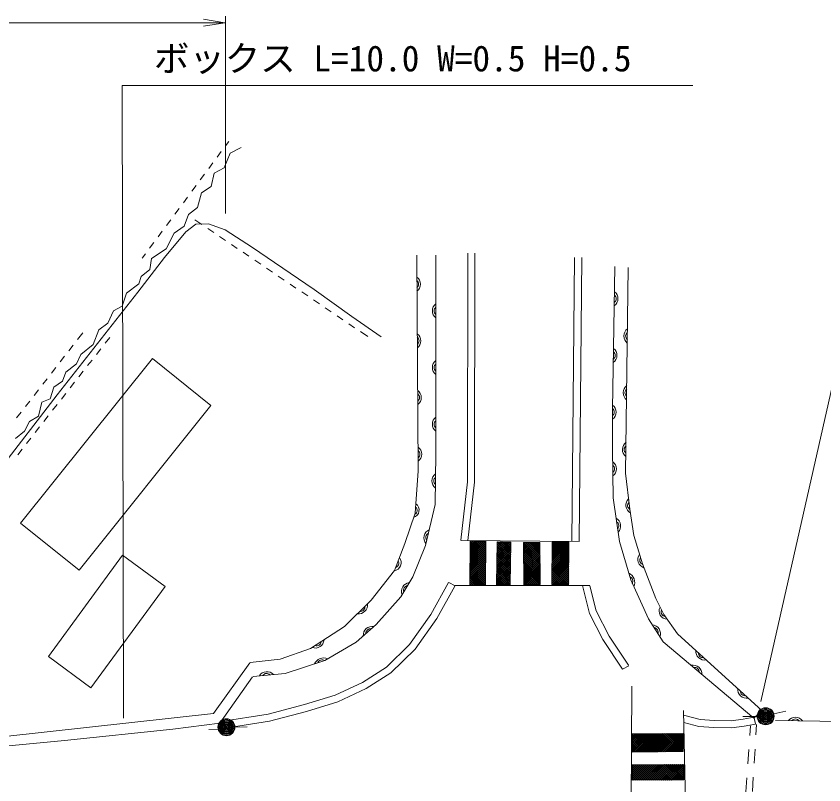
# Model space of a CAD drawing. Units: millimetres, scale not verified. Extents: x 40000 to 680000, y 20000 to 380000.
# Drawn here: x 151120 to 208108, y 287726 to 341964 of the extents above; entities that cross this region are included whole.
import ezdxf
from ezdxf.enums import TextEntityAlignment as Align

# ---------------------------------------------------------------- set-up
doc = ezdxf.new("R2010")
doc.units = ezdxf.units.MM
doc.header["$LTSCALE"] = 1000
doc.layers.add('M-BGD', color=7, linetype='Continuous', lineweight=13)
doc.layers.add('M-STR-HTXT', color=7, linetype='Continuous', lineweight=13)
doc.styles.add('ＭＳ ゴシック', font='')
doc.styles.get('ＭＳ ゴシック').set_extended_font_data('MS Gothic')

# ---------------------------------------------------------------- blocks, each defined once
blk = doc.blocks.new('偏心点・方位点')
at = {"color": 7, "linetype": 'Continuous', "lineweight": 13}
for radius in [1, 0.9, 0.8, 0.7, 0.6, 0.5, 0.4, 0.3, 0.2, 0.1, 0.05]:
    blk.add_circle((0, 0), radius, dxfattribs=at)

msp = doc.modelspace()

# ---------------------------------------------------------------- linework, layer by layer
at = {"layer": 'M-BGD'}
for p, q in [((165894, 332821), (166117, 333122)), ((165299, 332017), (165596, 332419)), ((165792, 331250), (166232, 332300)), ((166232, 332300), (166988, 332690)), ((164704, 331213), (165001, 331615)), ((165084, 330884), (165792, 331250)), ((164109, 330409), (164406, 330811)), ((164889, 329956), (165084, 330884)), ((163514, 329605), (163812, 330007)), ((163912, 328467), (164205, 329492)), ((164205, 329492), (164889, 329956)), ((162919, 328801), (163217, 329203)), ((162324, 327997), (162622, 328399)), ((163277, 327978), (163912, 328467)), ((162984, 327148), (163277, 327978)), ((161730, 327194), (162027, 327596)), ((162276, 326660), (162984, 327148)), ((163803, 327283), (163087, 326746)), ((163727, 327601), (164232, 327260)), ((164698, 327300), (163803, 327283)), ((165870, 326876), (164698, 327300)), ((161135, 326390), (161432, 326792)), ((163087, 326746), (161589, 324923)), ((161715, 325537), (162276, 326660)), ((164646, 326981), (165061, 326701)), ((167790, 325639), (165870, 326876)), ((160540, 325586), (160837, 325988)), ((165475, 326421), (165889, 326141)), ((160665, 324853), (161715, 325537)), ((166303, 325861), (166718, 325581)), ((169353, 324581), (167790, 325639)), ((161589, 324923), (159701, 322498)), ((160019, 324882), (160243, 325184)), ((160543, 324096), (160665, 324853)), ((167132, 325301), (167546, 325021)), ((179491, 309874), (179381, 325097)), ((180736, 325109), (180736, 311094)), ((182967, 309113), (182989, 325243)), ((183467, 309084), (183489, 325243)), ((190338, 304897), (190524, 324939)), ((190838, 304892), (191024, 324934)), ((167961, 324741), (168375, 324461)), ((172153, 322677), (169353, 324581)), ((193198, 314246), (193369, 324305)), ((159932, 323584), (160543, 324096)), ((168789, 324181), (169203, 323901)), ((194308, 324227), (194125, 309712)), ((159786, 323071), (159932, 323584)), ((169618, 323621), (170032, 323341)), ((158907, 322412), (159786, 323071)), ((170446, 323062), (170861, 322782)), ((174806, 320773), (172153, 322677)), ((159701, 322498), (154024, 315239)), ((158590, 321508), (158907, 322412)), ((171275, 322502), (171689, 322222)), ((157979, 321166), (158590, 321508)), ((172104, 321942), (172518, 321662)), ((157589, 320312), (157979, 321166)), ((172932, 321382), (173346, 321102)), ((156954, 319824), (157589, 320312)), ((173761, 320822), (174175, 320542)), ((176873, 319340), (174806, 320773)), ((156563, 318798), (156954, 319824)), ((174589, 320262), (175004, 319982)), ((175418, 319702), (175923, 319361)), ((155457, 319146), (155817, 319609)), ((157399, 318882), (157724, 319297)), ((154842, 318357), (155149, 318752)), ((155676, 318090), (156563, 318798)), ((155383, 317423), (155676, 318090)), ((156782, 318095), (157090, 318489)), ((160730, 317802), (151436, 306184)), ((154228, 317568), (154535, 317963)), ((154634, 316853), (155383, 317423)), ((156164, 317308), (156473, 317702)), ((164857, 314501), (160730, 317802)), ((153613, 316779), (153920, 317174)), ((154390, 316218), (154634, 316853)), ((155547, 316521), (155856, 316915)), ((152999, 315990), (153306, 316385)), ((153528, 314965), (153788, 315795)), ((153788, 315795), (154390, 316218)), ((154930, 315734), (155239, 316128)), ((154024, 315239), (149154, 308939)), ((152384, 315201), (152692, 315596)), ((154313, 314948), (154622, 315341)), ((151770, 314412), (152077, 314807)), ((152697, 313744), (152942, 314721)), ((152942, 314721), (153528, 314965)), ((151155, 313623), (151463, 314018)), ((153696, 314161), (154005, 314554)), ((155563, 302883), (164857, 314501)), ((193198, 311422), (193198, 314246)), ((152063, 313370), (152697, 313744)), ((153079, 313374), (153388, 313767)), ((151721, 312686), (152063, 313370)), ((152462, 312587), (152771, 312980)), ((151086, 312165), (151721, 312686)), ((151845, 311800), (152153, 312193)), ((151228, 311013), (151536, 311406)), ((193247, 307972), (193198, 311422)), ((180736, 311094), (180687, 307505)), ((179271, 306895), (179491, 309874)), ((194125, 309712), (194419, 307174)), ((182490, 304999), (182967, 309113)), ((182990, 304967), (183467, 309084)), ((193679, 304901), (193247, 307972)), ((180687, 307505), (180004, 304625)), ((194419, 307174), (194696, 305319)), ((178539, 304747), (179271, 306895)), ((151436, 306184), (155563, 302883)), ((182500, 304972), (190846, 304892)), ((183152, 304933), (183139, 301809)), ((183148, 303951), (184126, 304929)), ((183148, 303809), (184248, 304909)), ((183149, 304093), (183986, 304930)), ((183150, 304377), (183704, 304931)), ((183150, 304235), (183845, 304930)), ((183151, 304661), (183422, 304932)), ((183151, 304519), (183563, 304931)), ((184249, 304928), (183152, 304933)), ((183152, 304803), (183282, 304932)), ((184244, 303816), (183152, 304908)), ((184244, 303957), (183269, 304933)), ((184245, 304098), (183411, 304932)), ((184246, 304239), (183553, 304931)), ((184246, 304380), (183695, 304931)), ((184247, 304520), (183837, 304930)), ((184247, 304661), (183979, 304930)), ((184248, 304802), (184121, 304929)), ((184235, 301805), (184249, 304928)), ((194482, 302188), (193679, 304901)), ((194696, 305319), (195314, 303317)), ((177806, 302842), (178539, 304747)), ((180004, 304625), (179100, 302403)), ((183145, 303241), (184246, 304341)), ((183146, 303383), (184247, 304483)), ((183147, 303667), (184248, 304767)), ((183147, 303525), (184247, 304625)), ((184241, 303253), (183150, 304344)), ((184243, 303535), (183151, 304626)), ((184242, 303394), (183151, 304485)), ((184243, 303675), (183152, 304767)), ((185069, 304870), (185003, 301849)), ((185035, 303334), (186023, 304322)), ((185039, 303479), (186026, 304466)), ((185042, 303624), (186029, 304611)), ((185045, 303768), (186032, 304755)), ((185048, 303913), (185985, 304850)), ((185051, 304057), (185847, 304853)), ((185054, 304202), (185708, 304856)), ((185057, 304346), (185570, 304859)), ((186002, 303377), (185057, 304322)), ((185060, 304491), (185431, 304862)), ((186005, 303515), (185060, 304461)), ((186008, 303654), (185063, 304599)), ((185064, 304635), (185293, 304865)), ((186011, 303792), (185066, 304738)), ((185067, 304780), (185155, 304868)), ((186034, 304849), (185069, 304870)), ((186014, 303930), (185075, 304870)), ((186017, 304069), (185220, 304866)), ((186020, 304207), (185364, 304863)), ((186023, 304346), (185509, 304860)), ((186026, 304484), (185653, 304857)), ((186029, 304623), (185798, 304854)), ((186032, 304761), (185943, 304851)), ((185969, 301828), (186034, 304849)), ((188074, 304827), (186924, 304819)), ((186924, 304819), (186946, 301843)), ((186925, 304717), (187028, 304820)), ((188083, 303619), (186925, 304777)), ((186926, 304576), (187170, 304821)), ((188084, 303477), (186926, 304635)), ((186927, 304436), (187313, 304822)), ((188085, 303334), (186927, 304492)), ((186928, 304296), (187455, 304823)), ((188086, 303192), (186928, 304350)), ((186929, 304155), (187597, 304824)), ((186930, 304015), (187740, 304825)), ((186931, 303874), (187882, 304826)), ((186932, 303734), (188025, 304827)), ((186933, 303594), (188075, 304735)), ((186934, 303453), (188076, 304595)), ((186935, 303313), (188077, 304455)), ((186936, 303172), (188078, 304314)), ((188082, 303761), (187024, 304820)), ((188081, 303904), (187164, 304821)), ((188080, 304046), (187305, 304822)), ((188079, 304189), (187445, 304823)), ((188078, 304331), (187585, 304824)), ((188077, 304474), (187726, 304825)), ((188076, 304616), (187866, 304826)), ((188075, 304759), (188007, 304827)), ((188096, 301851), (188074, 304827)), ((188942, 304847), (188921, 301854)), ((188930, 303213), (190122, 304404)), ((188931, 303355), (190123, 304546)), ((188932, 303497), (190124, 304689)), ((188934, 303640), (190125, 304831)), ((188935, 303782), (189991, 304839)), ((188936, 303925), (189851, 304840)), ((188937, 304067), (189710, 304841)), ((188938, 304210), (189570, 304842)), ((188939, 304352), (189430, 304843)), ((190114, 303250), (188939, 304424)), ((188940, 304495), (189289, 304844)), ((190115, 303390), (188940, 304565)), ((188941, 304637), (189149, 304845)), ((190116, 303531), (188941, 304705)), ((190125, 304838), (188942, 304847)), ((188942, 304780), (189008, 304846)), ((190117, 303671), (188942, 304845)), ((190118, 303812), (189084, 304846)), ((190119, 303952), (189226, 304844)), ((190120, 304092), (189369, 304843)), ((190121, 304233), (189511, 304842)), ((190122, 304373), (189653, 304841)), ((190123, 304514), (189796, 304840)), ((190124, 304654), (189938, 304839)), ((190125, 304794), (190081, 304838)), ((190103, 301845), (190125, 304838)), ((158631, 303921), (153394, 296776)), ((161634, 301720), (158631, 303921)), ((183143, 302673), (184244, 303773)), ((183144, 302957), (184245, 304057)), ((183144, 302815), (184244, 303915)), ((183145, 303099), (184245, 304199)), ((184240, 302830), (183148, 303922)), ((184239, 302690), (183148, 303781)), ((184241, 303112), (183149, 304204)), ((184240, 302971), (183149, 304063)), ((185023, 302756), (186010, 303744)), ((185026, 302901), (186013, 303888)), ((185029, 303045), (186017, 304033)), ((185032, 303190), (186020, 304177)), ((185990, 302823), (185045, 303769)), ((185993, 302962), (185048, 303907)), ((185996, 303100), (185051, 304045)), ((185999, 303238), (185054, 304184)), ((188087, 303049), (186929, 304208)), ((188088, 302907), (186930, 304065)), ((188089, 302764), (186931, 303923)), ((188090, 302622), (186932, 303780)), ((186937, 303032), (188079, 304174)), ((186938, 302892), (188080, 304033)), ((186939, 302751), (188081, 303893)), ((186940, 302611), (188082, 303752)), ((188926, 302643), (190118, 303834)), ((188927, 302785), (190119, 303977)), ((188928, 302928), (190120, 304119)), ((188929, 303070), (190121, 304262)), ((190109, 302688), (188935, 303863)), ((190110, 302829), (188936, 304003)), ((190111, 302969), (188937, 304143)), ((190113, 303110), (188938, 304284)), ((183141, 302247), (184242, 303347)), ((183141, 302105), (184241, 303205)), ((183142, 302531), (184243, 303631)), ((183142, 302389), (184242, 303489)), ((184237, 302126), (183145, 303218)), ((184238, 302408), (183146, 303500)), ((184237, 302267), (183146, 303359)), ((184239, 302549), (183147, 303640)), ((185014, 302323), (186001, 303310)), ((185017, 302467), (186004, 303454)), ((185020, 302612), (186007, 303599)), ((185978, 302269), (185033, 303215)), ((185981, 302408), (185036, 303353)), ((185984, 302546), (185039, 303492)), ((185987, 302685), (185042, 303630)), ((188091, 302479), (186933, 303638)), ((188092, 302337), (186934, 303495)), ((188093, 302195), (186935, 303353)), ((188094, 302052), (186936, 303210)), ((186941, 302470), (188083, 303612)), ((186942, 302330), (188084, 303472)), ((186943, 302189), (188085, 303331)), ((186944, 302049), (188086, 303191)), ((188922, 302073), (190114, 303264)), ((188923, 302215), (190115, 303407)), ((188924, 302358), (190116, 303549)), ((188925, 302500), (190117, 303692)), ((190105, 302127), (188931, 303301)), ((190106, 302267), (188932, 303441)), ((190107, 302407), (188933, 303582)), ((190108, 302548), (188934, 303722)), ((195314, 303317), (196242, 300875)), ((176171, 300767), (177806, 302842)), ((183139, 301820), (184240, 302921)), ((183140, 301963), (184241, 303063)), ((184134, 301805), (183143, 302795)), ((183992, 301806), (183143, 302655)), ((184236, 301845), (183144, 302936)), ((184236, 301986), (183145, 303077)), ((183269, 301809), (184240, 302779)), ((183410, 301808), (184239, 302637)), ((185004, 301889), (185992, 302876)), ((185007, 302034), (185995, 303021)), ((185010, 302178), (185998, 303165)), ((185851, 301831), (185021, 302661)), ((185969, 301854), (185024, 302800)), ((185972, 301993), (185027, 302938)), ((185975, 302131), (185030, 303076)), ((185104, 301847), (185988, 302732)), ((188095, 301910), (186937, 303068)), ((188013, 301851), (186938, 302926)), ((187872, 301850), (186939, 302783)), ((187732, 301849), (186940, 302641)), ((186945, 301909), (188087, 303050)), ((187022, 301844), (188088, 302910)), ((187164, 301845), (188089, 302770)), ((187306, 301846), (188090, 302629)), ((188921, 301930), (190113, 303122)), ((189819, 301847), (188927, 302739)), ((189961, 301846), (188928, 302880)), ((190103, 301846), (188929, 303020)), ((190104, 301986), (188930, 303161)), ((188986, 301853), (190112, 302979)), ((189126, 301852), (190111, 302837)), ((189266, 301851), (190110, 302695)), ((179100, 302403), (178270, 300987)), ((183566, 301808), (183141, 302232)), ((183424, 301808), (183141, 302091)), ((183850, 301806), (183142, 302514)), ((183708, 301807), (183142, 302373)), ((183551, 301808), (184238, 302495)), ((183692, 301807), (184238, 302353)), ((183832, 301806), (184237, 302211)), ((183973, 301806), (184237, 302069)), ((185273, 301843), (185009, 302107)), ((185418, 301840), (185012, 302246)), ((185562, 301837), (185015, 302384)), ((185707, 301834), (185018, 302523)), ((185242, 301844), (185985, 302587)), ((185380, 301841), (185982, 302443)), ((185519, 301838), (185979, 302298)), ((185657, 301835), (185976, 302154)), ((187591, 301848), (186941, 302498)), ((187451, 301847), (186942, 302356)), ((187311, 301846), (186943, 302213)), ((187170, 301845), (186944, 302071)), ((187449, 301847), (188091, 302489)), ((187591, 301848), (188092, 302348)), ((187734, 301849), (188093, 302208)), ((187876, 301850), (188094, 302068)), ((189107, 301853), (188922, 302037)), ((189249, 301852), (188923, 302178)), ((189392, 301851), (188924, 302318)), ((189534, 301849), (188925, 302459)), ((189677, 301848), (188926, 302599)), ((189407, 301850), (190108, 302552)), ((189547, 301849), (190107, 302410)), ((189688, 301848), (190106, 302267)), ((189828, 301847), (190105, 302125)), ((195729, 299432), (194482, 302188)), ((156397, 294575), (161634, 301720)), ((181630, 301994), (180382, 299737)), ((182068, 301752), (180806, 299470)), ((181637, 302014), (182085, 301768)), ((182061, 301791), (191605, 301798)), ((183140, 301809), (183139, 301810)), ((183139, 301809), (184235, 301805)), ((183282, 301809), (183140, 301950)), ((184114, 301805), (184236, 301927)), ((185003, 301849), (185969, 301828)), ((185129, 301846), (185006, 301969)), ((185796, 301832), (185973, 302009)), ((185934, 301829), (185970, 301864)), ((187030, 301844), (186945, 301928)), ((186946, 301843), (188096, 301851)), ((188019, 301851), (188095, 301927)), ((188964, 301854), (188921, 301897)), ((188921, 301854), (190103, 301845)), ((189968, 301846), (190104, 301982)), ((191568, 299817), (191080, 301797)), ((192039, 299994), (191600, 301777)), ((178270, 300987), (176512, 299033)), ((174291, 298887), (176171, 300767)), ((196242, 300875), (196828, 299736)), ((192519, 297975), (191568, 299817)), ((192951, 298228), (192039, 299994)), ((180382, 299737), (178885, 297621)), ((180806, 299470), (179266, 297294)), ((196771, 297815), (195729, 299432)), ((196828, 299736), (197788, 298385)), ((171898, 297349), (174291, 298887)), ((176512, 299033), (175121, 297788)), ((194318, 296161), (192951, 298228)), ((197788, 298385), (203760, 292954)), ((175121, 297788), (172899, 296494)), ((178885, 297621), (177241, 296025)), ((193901, 295885), (192519, 297975)), ((203159, 292431), (196771, 297815)), ((169749, 296592), (171898, 297349)), ((179266, 297294), (177553, 295632)), ((153394, 296776), (156397, 294575)), ((165048, 292752), (167603, 296340)), ((167625, 296348), (169749, 296592)), ((172899, 296494), (170091, 295591)), ((177241, 296025), (175564, 294951)), ((193899, 295877), (194343, 296128)), ((167806, 295356), (165498, 292067)), ((170091, 295591), (167845, 295371)), ((177553, 295632), (175805, 294512)), ((175564, 294951), (173627, 294056)), ((194497, 281455), (194566, 294692)), ((173627, 294056), (171463, 293389)), ((175805, 294512), (173807, 293588)), ((173807, 293588), (171601, 292908)), ((171463, 293389), (168891, 292705)), ((198200, 292983), (198445, 281187)), ((203767, 292960), (203181, 292450)), ((204584, 292733), (205430, 292917)), ((150326, 291141), (165048, 292752)), ((168891, 292705), (165589, 292197)), ((171601, 292908), (168993, 292215)), ((198207, 292652), (199380, 292330)), ((201562, 292238), (202414, 292353)), ((202403, 292548), (203607, 292537)), ((202414, 292353), (203183, 292497)), ((203181, 292461), (203279, 292006)), ((165498, 292067), (162178, 291652)), ((168993, 292215), (166316, 291803)), ((166553, 291806), (167410, 291817)), ((198218, 292131), (199295, 291835)), ((199295, 291835), (200345, 291761)), ((199380, 292330), (200368, 292261)), ((200368, 292261), (201562, 292238)), ((201590, 291737), (202494, 291859)), ((202494, 291859), (203275, 292006)), ((202926, 291891), (202879, 291213)), ((203319, 291252), (203365, 291988)), ((217043, 292039), (204701, 292277)), ((162178, 291652), (154536, 290847)), ((164708, 291632), (165360, 291643)), ((198178, 291352), (194588, 291316)), ((194588, 291316), (194601, 290042)), ((195828, 290055), (194588, 291294)), ((194589, 291193), (194713, 291317)), ((194591, 291053), (194856, 291318)), ((194592, 290913), (194999, 291320)), ((194594, 290773), (195142, 291321)), ((194595, 290633), (195284, 291323)), ((194596, 290493), (195427, 291324)), ((194598, 290353), (195570, 291325)), ((194599, 290213), (195713, 291327)), ((194601, 290073), (195856, 291328)), ((195968, 290056), (194707, 291317)), ((194713, 290044), (195999, 291330)), ((196108, 290058), (194847, 291318)), ((194855, 290045), (196142, 291331)), ((196248, 290059), (194987, 291320)), ((194998, 290046), (196284, 291333)), ((196388, 290060), (195127, 291321)), ((195141, 290048), (196427, 291334)), ((196528, 290062), (195268, 291322)), ((195284, 290049), (196570, 291335)), ((196668, 290063), (195408, 291324)), ((195427, 290051), (196713, 291337)), ((196808, 290065), (195548, 291325)), ((195570, 290052), (196856, 291338)), ((196948, 290066), (195688, 291327)), ((195713, 290054), (196999, 291340)), ((197088, 290067), (195828, 291328)), ((195855, 290055), (197142, 291341)), ((197228, 290069), (195968, 291329)), ((195998, 290056), (197284, 291343)), ((197368, 290070), (196108, 291331)), ((196141, 290058), (197427, 291344)), ((197508, 290072), (196248, 291332)), ((196284, 290059), (197570, 291345)), ((197648, 290073), (196388, 291334)), ((196427, 290061), (197713, 291347)), ((197788, 290074), (196528, 291335)), ((196570, 290062), (197856, 291348)), ((197928, 290076), (196668, 291336)), ((196713, 290064), (197999, 291350)), ((198068, 290077), (196808, 291338)), ((196855, 290065), (198142, 291351)), ((198191, 290096), (196948, 291339)), ((196998, 290067), (198179, 291247)), ((198189, 290239), (197088, 291341)), ((198188, 290382), (197228, 291342)), ((198186, 290525), (197368, 291343)), ((198185, 290668), (197508, 291345)), ((198183, 290811), (197648, 291346)), ((198182, 290953), (197788, 291348)), ((198181, 291096), (197928, 291349)), ((198179, 291239), (198068, 291350)), ((198191, 290078), (198178, 291352)), ((200345, 291761), (201590, 291737)), ((154536, 290847), (143012, 289772)), ((195688, 290053), (194590, 291151)), ((195548, 290052), (194591, 291009)), ((195408, 290051), (194593, 290866)), ((195268, 290049), (194594, 290723)), ((197141, 290068), (198180, 291107)), ((197284, 290069), (198182, 290967)), ((197427, 290071), (198183, 290827)), ((197570, 290072), (198185, 290687)), ((195128, 290048), (194596, 290580)), ((194988, 290046), (194597, 290437)), ((194848, 290045), (194598, 290294)), ((194708, 290044), (194600, 290151)), ((194601, 290042), (198191, 290078)), ((197713, 290074), (198186, 290547)), ((197855, 290075), (198187, 290407)), ((197998, 290077), (198189, 290267)), ((198141, 290078), (198190, 290127)), ((202809, 290215), (202740, 289218)), ((203194, 289256), (203256, 290254)), ((198225, 289156), (194577, 289139)), ((194577, 289139), (194582, 288054)), ((194577, 289110), (194607, 289139)), ((194578, 288969), (194749, 289140)), ((195548, 288058), (194578, 289028)), ((194579, 288829), (194891, 289141)), ((194579, 288688), (195033, 289141)), ((194580, 288547), (195175, 289142)), ((194581, 288406), (195317, 289143)), ((194581, 288266), (195459, 289143)), ((194582, 288125), (195601, 289144)), ((195688, 288059), (194608, 289139)), ((194653, 288054), (195743, 289145)), ((195829, 288060), (194749, 289140)), ((194795, 288055), (195885, 289145)), ((195970, 288060), (194890, 289141)), ((194937, 288056), (196028, 289146)), ((196111, 288061), (195030, 289141)), ((195079, 288056), (196170, 289147)), ((196251, 288062), (195171, 289142)), ((195221, 288057), (196312, 289147)), ((196392, 288062), (195312, 289143)), ((195363, 288058), (196454, 289148)), ((196533, 288063), (195453, 289143)), ((195505, 288058), (196596, 289149)), ((196674, 288064), (195593, 289144)), ((195648, 288059), (196738, 289149)), ((196814, 288064), (195734, 289145)), ((195790, 288060), (196880, 289150)), ((196955, 288065), (195875, 289145)), ((195932, 288060), (197022, 289151)), ((197096, 288066), (196016, 289146)), ((196074, 288061), (197164, 289151)), ((197237, 288066), (196156, 289147)), ((196216, 288062), (197306, 289152)), ((197377, 288067), (196297, 289147)), ((196358, 288062), (197448, 289153)), ((197518, 288068), (196438, 289148)), ((196500, 288063), (197590, 289153)), ((197659, 288068), (196579, 289149)), ((196642, 288064), (197733, 289154)), ((197800, 288069), (196720, 289149)), ((196784, 288064), (197875, 289155)), ((197941, 288070), (196860, 289150)), ((196926, 288065), (198017, 289155)), ((198081, 288070), (197001, 289151)), ((197068, 288066), (198159, 289156)), ((198222, 288071), (197142, 289151)), ((197211, 288066), (198226, 289082)), ((198230, 288205), (197283, 289152)), ((197353, 288067), (198226, 288941)), ((198229, 288347), (197423, 289153)), ((198229, 288489), (197564, 289153)), ((198228, 288631), (197705, 289154)), ((198227, 288773), (197846, 289155)), ((198227, 288915), (197986, 289155)), ((198226, 289057), (198127, 289156)), ((198231, 288071), (198225, 289156)), ((195407, 288058), (194579, 288886)), ((195266, 288057), (194579, 288744)), ((195125, 288057), (194580, 288602)), ((194985, 288056), (194580, 288460)), ((197495, 288068), (198227, 288800)), ((197637, 288068), (198228, 288659)), ((197779, 288069), (198228, 288518)), ((197921, 288070), (198229, 288378)), ((194844, 288055), (194581, 288318)), ((194703, 288055), (194582, 288176)), ((194582, 288054), (198231, 288071)), ((198063, 288070), (198230, 288237)), ((198205, 288071), (198230, 288096)), ((202671, 288220), (202602, 287222)), ((203068, 287260), (203131, 288258))]:
    msp.add_line(p, q, dxfattribs=at)
for centre, radius, start, end in [((179021, 323053), 625, 307.2834, 53.5436), ((179208, 323054), 312, 307.2834, 53.5436), ((192956, 322028), 625, 305.8965, 52.1567), ((193143, 322025), 312, 305.8965, 52.1567), ((181111, 321170), 625, 126.8699, 233.1301), ((180924, 321170), 312, 126.8699, 233.1301), ((194622, 319390), 625, 126.1471, 232.4073), ((179050, 319053), 625, 307.2834, 53.5436), ((179237, 319054), 312, 307.2834, 53.5436), ((194434, 319393), 312, 126.1471, 232.4073), ((192888, 318028), 625, 305.8965, 52.1567), ((193075, 318025), 312, 305.8965, 52.1567), ((181111, 317170), 625, 126.8699, 233.1301), ((180924, 317170), 312, 126.8699, 233.1301), ((194571, 315391), 625, 126.1471, 232.4073), ((179079, 315053), 625, 307.2834, 53.5436), ((179266, 315055), 312, 307.2834, 53.5436), ((194384, 315393), 312, 126.1471, 232.4073), ((192817, 314024), 630, 307.2195, 52.2428), ((193008, 314023), 314, 307.2264, 52.6715), ((181111, 313170), 625, 126.8699, 233.1301), ((180924, 313170), 312, 126.8699, 233.1301), ((194521, 311391), 625, 126.1471, 232.4073), ((179107, 311053), 625, 307.2834, 53.5436), ((179295, 311055), 312, 307.2834, 53.5436), ((194333, 311393), 312, 126.1471, 232.4073), ((192843, 310017), 625, 307.6806, 53.9408), ((193031, 310020), 312, 307.6806, 53.9408), ((181085, 309165), 625, 126.0904, 232.3506), ((180897, 309168), 312, 126.0904, 232.3506), ((194752, 307456), 616, 132.8114, 241.3953), ((178991, 307112), 558, 288.1568, 53.7598), ((179136, 307082), 285, 292.5272, 54.3313), ((194573, 307432), 310, 132.8003, 240.5161), ((193147, 305990), 625, 314.8653, 61.1255), ((193333, 306016), 312, 314.8653, 61.1255), ((180513, 305147), 625, 113.5212, 219.7814), ((180331, 305190), 312, 113.5212, 219.7814), ((177707, 303396), 577, 278.6028, 38.6202), ((195588, 303628), 607, 142.7503, 253.6955), ((195422, 303571), 306, 142.6743, 252.2429), ((177803, 303357), 312, 285.8324, 32.0926), ((194084, 302019), 683, 333.635, 67.5061), ((194287, 302095), 341, 333.6788, 67.7557), ((178931, 301371), 625, 96.4908, 202.751), ((178769, 301466), 312, 96.4908, 202.751), ((175284, 300411), 625, 261.8699, 8.1301), ((175417, 300279), 312, 261.8699, 8.1301), ((197063, 299994), 582, 151.4671, 269.4637), ((196923, 299909), 293, 151.2332, 268.0063), ((176236, 298283), 625, 78.6901, 184.9503), ((176111, 298423), 312, 78.6901, 184.9503), ((195952, 298394), 625, 339.6634, 85.9236), ((196110, 298496), 312, 339.6634, 85.9236), ((172221, 298002), 625, 249.6051, 355.8653), ((172322, 297844), 312, 249.6051, 355.8653), ((199697, 297156), 625, 174.5885, 280.8487), ((199571, 297017), 312, 174.5885, 280.8487), ((172804, 295986), 692, 64.6619, 156.7388), ((172701, 296234), 312, 54.7049, 160.9651), ((198877, 295550), 625, 356.7426, 103.0028), ((198997, 295693), 312, 356.7426, 103.0028), ((168816, 295089), 625, 42.4571, 148.7174), ((168797, 295276), 312, 42.4571, 148.7174), ((202657, 294465), 625, 174.5885, 280.8487), ((202531, 294326), 312, 174.5885, 280.8487), ((206101, 291875), 625, 35.7649, 142.0251), ((206104, 292063), 312, 35.7649, 142.0251)]:
    msp.add_arc(centre, radius, start, end, dxfattribs=at)
at = {"layer": 'M-STR-HTXT'}
for p, q in [((165881, 341964), (165881, 328038)), ((134408, 341494), (165799, 341494)), ((165836, 341495), (164333, 341259)), ((165836, 341495), (164338, 341759)), ((158698, 292430), (158602, 337071)), ((158602, 337071), (198870, 337071)), ((203651, 293600), (210902, 325617))]:
    msp.add_line(p, q, dxfattribs=at)

# ---------------------------------------------------------------- block references
at = {"layer": 'M-BGD', "xscale": 600, "yscale": 600, "rotation": 0.08929}
for p in [(204002, 292560), (165954, 291794)]:
    msp.add_blockref('偏心点・方位点', p, dxfattribs=at)

# ---------------------------------------------------------------- texts
at = {"layer": 'M-STR-HTXT', "style": 'ＭＳ ゴシック'}
msp.add_text('ボックス L=10.0 W=0.5 H=0.5', height=1833, dxfattribs=at).set_placement((160843, 337516), align=Align.BOTTOM_LEFT)

doc.saveas('drawing.dxf')
